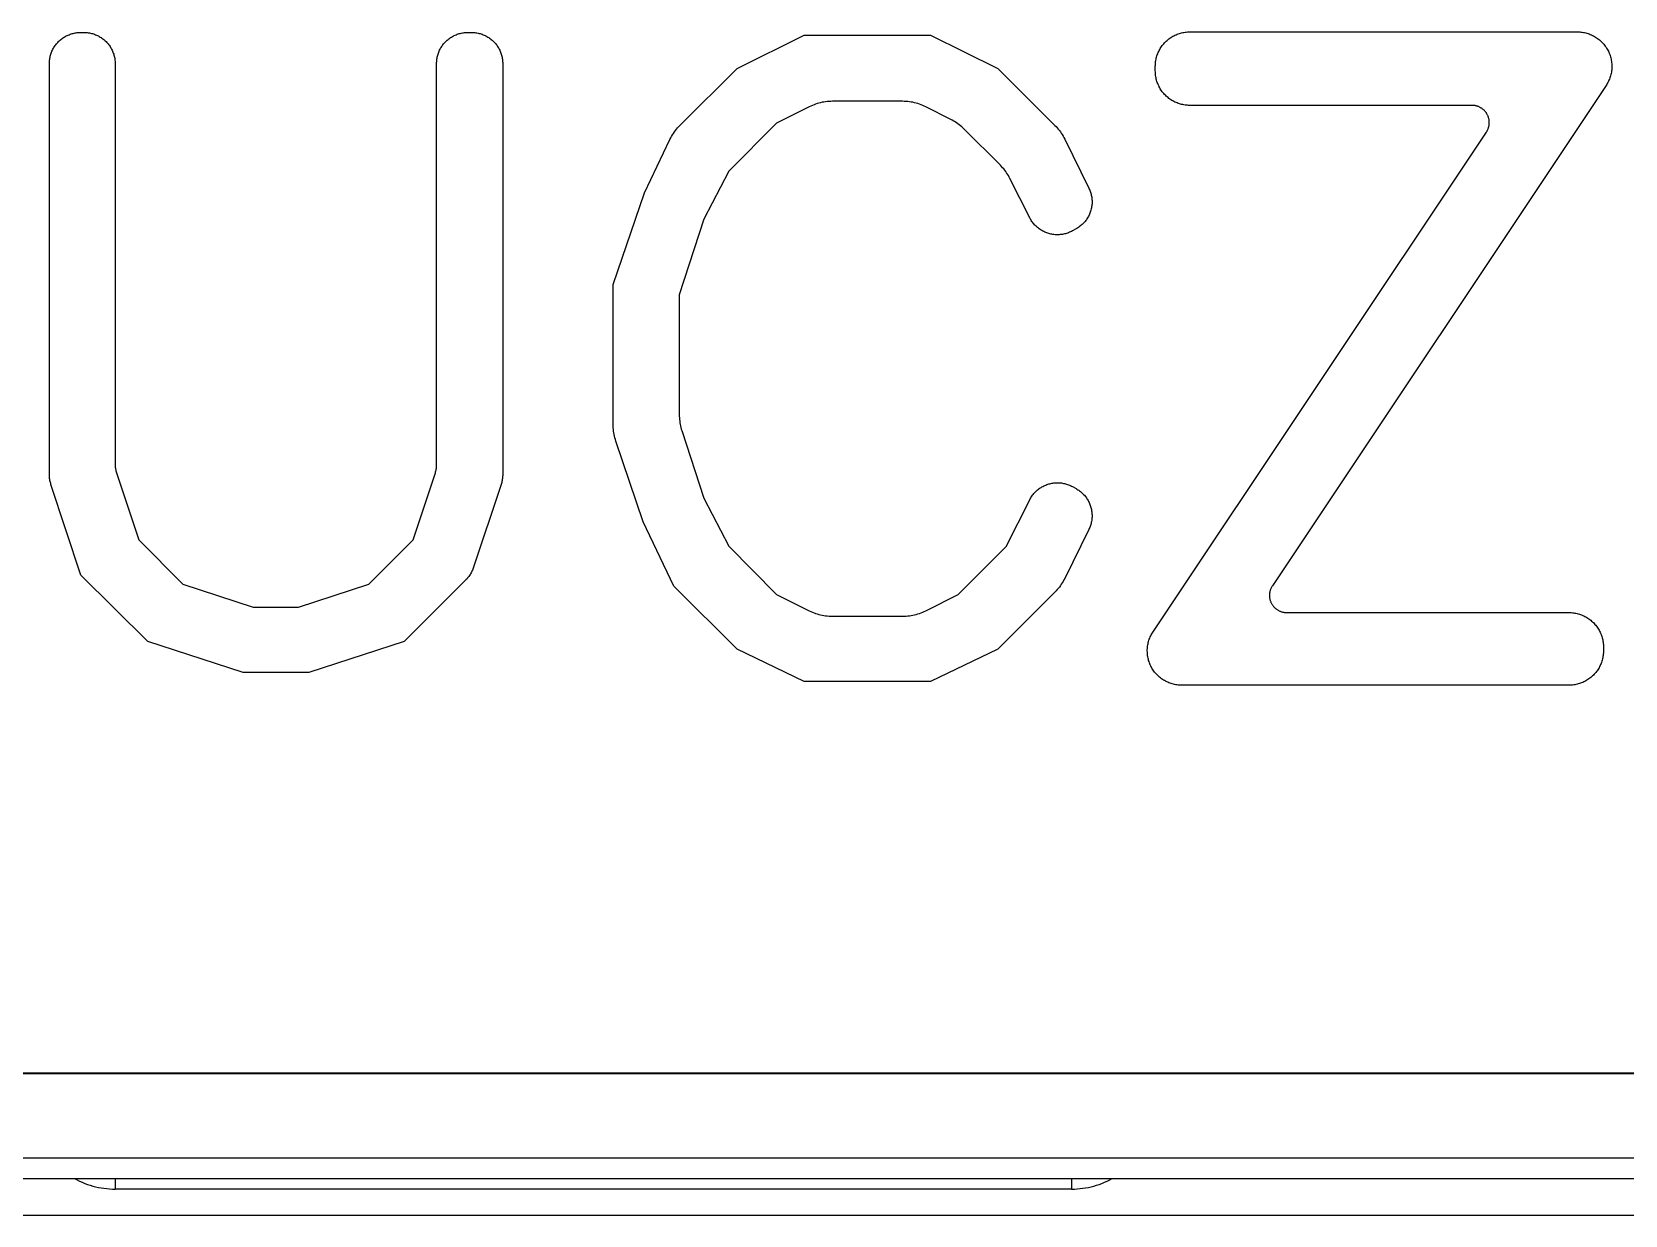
# Model space of a CAD drawing. Header units: millimetres. Extents: x -1283 to 2747, y -259 to 2557.
# Drawn here: x 1649.7 to 1706.4, y 370.2 to 412.2 of the extents above; entities that cross this region are included whole.
import ezdxf

# ---------------------------------------------------------------- set-up
doc = ezdxf.new("R2010")
doc.units = ezdxf.units.MM
doc.header["$MEASUREMENT"] = 0
doc.layers.add('Utwórz2D linie widoczne', color=7, linetype='Continuous', true_color=0x000000)

msp = doc.modelspace()

# ---------------------------------------------------------------- linework, layer by layer
at = {"layer": 'Utwórz2D linie widoczne'}
for p, q in [((1650.596, 411.782), (1650.619, 411.812)), ((1650.619, 411.812), (1650.643, 411.84)), ((1650.643, 411.84), (1650.668, 411.868)), ((1650.668, 411.868), (1650.694, 411.895)), ((1650.694, 411.895), (1650.721, 411.922)), ((1650.721, 411.922), (1650.749, 411.947)), ((1650.749, 411.947), (1650.778, 411.971)), ((1650.778, 411.971), (1650.808, 411.994)), ((1650.808, 411.994), (1650.838, 412.017)), ((1650.838, 412.017), (1650.869, 412.038)), ((1650.869, 412.038), (1650.901, 412.058)), ((1650.901, 412.058), (1650.934, 412.077)), ((1650.934, 412.077), (1650.967, 412.095)), ((1650.967, 412.095), (1651, 412.111)), ((1651, 412.111), (1651.035, 412.127)), ((1651.035, 412.127), (1651.07, 412.141)), ((1651.07, 412.141), (1651.105, 412.155)), ((1651.105, 412.155), (1651.14, 412.167)), ((1651.14, 412.167), (1651.177, 412.177)), ((1651.177, 412.177), (1651.213, 412.187)), ((1651.213, 412.187), (1651.25, 412.195)), ((1651.25, 412.195), (1651.287, 412.202)), ((1651.287, 412.202), (1651.324, 412.208)), ((1651.324, 412.208), (1651.361, 412.213)), ((1651.361, 412.213), (1651.399, 412.216)), ((1651.399, 412.216), (1651.436, 412.218)), ((1651.436, 412.218), (1651.474, 412.218)), ((1651.474, 412.218), (1651.605, 412.218)), ((1651.605, 412.218), (1651.643, 412.218)), ((1651.643, 412.218), (1651.68, 412.216)), ((1651.68, 412.216), (1651.718, 412.213)), ((1651.718, 412.213), (1651.755, 412.208)), ((1651.755, 412.208), (1651.792, 412.202)), ((1651.792, 412.202), (1651.829, 412.195)), ((1651.829, 412.195), (1651.866, 412.187)), ((1651.866, 412.187), (1651.903, 412.177)), ((1651.903, 412.177), (1651.939, 412.167)), ((1651.939, 412.167), (1651.974, 412.155)), ((1651.974, 412.155), (1652.01, 412.141)), ((1652.01, 412.141), (1652.044, 412.127)), ((1652.044, 412.127), (1652.079, 412.111)), ((1652.079, 412.111), (1652.112, 412.095)), ((1652.112, 412.095), (1652.145, 412.077)), ((1652.145, 412.077), (1652.178, 412.058)), ((1652.178, 412.058), (1652.21, 412.038)), ((1652.21, 412.038), (1652.241, 412.017)), ((1652.241, 412.017), (1652.271, 411.994)), ((1652.271, 411.994), (1652.301, 411.971)), ((1652.301, 411.971), (1652.33, 411.947)), ((1652.33, 411.947), (1652.358, 411.922)), ((1652.358, 411.922), (1652.385, 411.895)), ((1652.385, 411.895), (1652.411, 411.868)), ((1652.411, 411.868), (1652.436, 411.84)), ((1652.436, 411.84), (1652.46, 411.812)), ((1652.46, 411.812), (1652.484, 411.782)), ((1664.361, 411.782), (1664.384, 411.812)), ((1664.384, 411.812), (1664.408, 411.84)), ((1664.408, 411.84), (1664.434, 411.868)), ((1664.434, 411.868), (1664.46, 411.895)), ((1664.46, 411.895), (1664.487, 411.922)), ((1664.487, 411.922), (1664.515, 411.947)), ((1664.515, 411.947), (1664.543, 411.971)), ((1664.543, 411.971), (1664.573, 411.994)), ((1664.573, 411.994), (1664.603, 412.017)), ((1664.603, 412.017), (1664.635, 412.038)), ((1664.635, 412.038), (1664.666, 412.058)), ((1664.666, 412.058), (1664.699, 412.077)), ((1664.699, 412.077), (1664.732, 412.095)), ((1664.732, 412.095), (1664.766, 412.111)), ((1664.766, 412.111), (1664.8, 412.127)), ((1664.8, 412.127), (1664.835, 412.141)), ((1664.835, 412.141), (1664.87, 412.155)), ((1664.87, 412.155), (1664.906, 412.167)), ((1664.906, 412.167), (1664.942, 412.177)), ((1664.942, 412.177), (1664.978, 412.187)), ((1664.978, 412.187), (1665.015, 412.195)), ((1665.015, 412.195), (1665.052, 412.202)), ((1665.052, 412.202), (1665.089, 412.208)), ((1665.089, 412.208), (1665.126, 412.213)), ((1665.126, 412.213), (1665.164, 412.216)), ((1665.164, 412.216), (1665.202, 412.218)), ((1665.202, 412.218), (1665.239, 412.218)), ((1665.239, 412.218), (1665.384, 412.218)), ((1665.384, 412.218), (1665.422, 412.218)), ((1665.422, 412.218), (1665.46, 412.216)), ((1665.46, 412.216), (1665.497, 412.213)), ((1665.497, 412.213), (1665.535, 412.208)), ((1665.535, 412.208), (1665.572, 412.202)), ((1665.572, 412.202), (1665.609, 412.195)), ((1665.609, 412.195), (1665.645, 412.187)), ((1665.645, 412.187), (1665.682, 412.177)), ((1665.682, 412.177), (1665.718, 412.167)), ((1665.718, 412.167), (1665.754, 412.155)), ((1665.754, 412.155), (1665.789, 412.141)), ((1665.789, 412.141), (1665.824, 412.127)), ((1665.824, 412.127), (1665.858, 412.111)), ((1665.858, 412.111), (1665.892, 412.095)), ((1665.892, 412.095), (1665.925, 412.077)), ((1665.925, 412.077), (1665.957, 412.058)), ((1665.957, 412.058), (1665.989, 412.038)), ((1665.989, 412.038), (1666.02, 412.017)), ((1666.02, 412.017), (1666.051, 411.994)), ((1666.051, 411.994), (1666.08, 411.971)), ((1666.08, 411.971), (1666.109, 411.947)), ((1666.109, 411.947), (1666.137, 411.922)), ((1666.137, 411.922), (1666.164, 411.895)), ((1666.164, 411.895), (1666.19, 411.868)), ((1666.19, 411.868), (1666.215, 411.84)), ((1666.215, 411.84), (1666.24, 411.812)), ((1666.24, 411.812), (1666.263, 411.782)), ((1674.823, 410.939), (1677.204, 412.122)), ((1677.204, 412.122), (1681.696, 412.122)), ((1681.696, 412.122), (1684.094, 410.939)), ((1689.963, 411.789), (1689.99, 411.821)), ((1689.99, 411.821), (1690.018, 411.852)), ((1690.018, 411.852), (1690.047, 411.882)), ((1690.047, 411.882), (1690.077, 411.911)), ((1690.077, 411.911), (1690.108, 411.939)), ((1690.108, 411.939), (1690.14, 411.966)), ((1690.14, 411.966), (1690.173, 411.992)), ((1690.173, 411.992), (1690.207, 412.016)), ((1690.207, 412.016), (1690.241, 412.04)), ((1690.241, 412.04), (1690.277, 412.062)), ((1690.277, 412.062), (1690.313, 412.083)), ((1690.313, 412.083), (1690.349, 412.103)), ((1690.349, 412.103), (1690.387, 412.122)), ((1690.387, 412.122), (1690.425, 412.139)), ((1690.425, 412.139), (1690.464, 412.155)), ((1690.464, 412.155), (1690.503, 412.17)), ((1690.503, 412.17), (1690.542, 412.183)), ((1690.542, 412.183), (1690.583, 412.195)), ((1690.583, 412.195), (1690.623, 412.206)), ((1690.623, 412.206), (1690.664, 412.215)), ((1690.664, 412.215), (1690.705, 412.223)), ((1690.705, 412.223), (1690.746, 412.229)), ((1690.746, 412.229), (1690.788, 412.234)), ((1690.788, 412.234), (1690.829, 412.238)), ((1690.829, 412.238), (1690.871, 412.24)), ((1690.871, 412.24), (1690.913, 412.241)), ((1690.913, 412.241), (1704.693, 412.241)), ((1704.693, 412.241), (1704.736, 412.24)), ((1704.736, 412.24), (1704.779, 412.238)), ((1704.779, 412.238), (1704.821, 412.234)), ((1704.821, 412.234), (1704.864, 412.229)), ((1704.864, 412.229), (1704.906, 412.222)), ((1704.906, 412.222), (1704.948, 412.214)), ((1704.948, 412.214), (1704.989, 412.204)), ((1704.989, 412.204), (1705.03, 412.193)), ((1705.03, 412.193), (1705.071, 412.181)), ((1705.071, 412.181), (1705.111, 412.167)), ((1705.111, 412.167), (1705.151, 412.152)), ((1705.151, 412.152), (1705.191, 412.135)), ((1705.191, 412.135), (1705.229, 412.117)), ((1705.229, 412.117), (1705.267, 412.098)), ((1705.267, 412.098), (1705.305, 412.077)), ((1705.305, 412.077), (1705.341, 412.055)), ((1705.341, 412.055), (1705.377, 412.032)), ((1705.377, 412.032), (1705.412, 412.008)), ((1705.412, 412.008), (1705.446, 411.982)), ((1705.446, 411.982), (1705.479, 411.955)), ((1705.479, 411.955), (1705.511, 411.927)), ((1705.511, 411.927), (1705.543, 411.898)), ((1705.543, 411.898), (1705.573, 411.868)), ((1705.573, 411.868), (1705.602, 411.837)), ((1705.602, 411.837), (1705.63, 411.805)), ((1705.63, 411.805), (1705.657, 411.772)), ((1650.374, 411.191), (1650.377, 411.229)), ((1650.377, 411.229), (1650.382, 411.266)), ((1650.382, 411.266), (1650.388, 411.303)), ((1650.388, 411.303), (1650.395, 411.34)), ((1650.395, 411.34), (1650.403, 411.377)), ((1650.403, 411.377), (1650.412, 411.413)), ((1650.412, 411.413), (1650.423, 411.449)), ((1650.423, 411.449), (1650.435, 411.485)), ((1650.435, 411.485), (1650.448, 411.52)), ((1650.448, 411.52), (1650.463, 411.555)), ((1650.463, 411.555), (1650.478, 411.589)), ((1650.478, 411.589), (1650.495, 411.623)), ((1650.495, 411.623), (1650.513, 411.656)), ((1650.513, 411.656), (1650.532, 411.689)), ((1650.532, 411.689), (1650.552, 411.721)), ((1650.552, 411.721), (1650.573, 411.752)), ((1650.573, 411.752), (1650.596, 411.782)), ((1652.484, 411.782), (1652.506, 411.752)), ((1652.506, 411.752), (1652.527, 411.721)), ((1652.527, 411.721), (1652.547, 411.689)), ((1652.547, 411.689), (1652.566, 411.656)), ((1652.566, 411.656), (1652.584, 411.623)), ((1652.584, 411.623), (1652.601, 411.589)), ((1652.601, 411.589), (1652.616, 411.555)), ((1652.616, 411.555), (1652.631, 411.52)), ((1652.631, 411.52), (1652.644, 411.485)), ((1652.644, 411.485), (1652.656, 411.449)), ((1652.656, 411.449), (1652.667, 411.413)), ((1652.667, 411.413), (1652.676, 411.377)), ((1652.676, 411.377), (1652.684, 411.34)), ((1652.684, 411.34), (1652.692, 411.303)), ((1652.692, 411.303), (1652.697, 411.266)), ((1652.697, 411.266), (1652.702, 411.229)), ((1652.702, 411.229), (1652.705, 411.191)), ((1664.139, 411.191), (1664.143, 411.229)), ((1664.143, 411.229), (1664.147, 411.266)), ((1664.147, 411.266), (1664.153, 411.303)), ((1664.153, 411.303), (1664.16, 411.34)), ((1664.16, 411.34), (1664.168, 411.377)), ((1664.168, 411.377), (1664.178, 411.413)), ((1664.178, 411.413), (1664.188, 411.449)), ((1664.188, 411.449), (1664.2, 411.485)), ((1664.2, 411.485), (1664.214, 411.52)), ((1664.214, 411.52), (1664.228, 411.555)), ((1664.228, 411.555), (1664.244, 411.589)), ((1664.244, 411.589), (1664.26, 411.623)), ((1664.26, 411.623), (1664.278, 411.656)), ((1664.278, 411.656), (1664.297, 411.689)), ((1664.297, 411.689), (1664.317, 411.721)), ((1664.317, 411.721), (1664.339, 411.752)), ((1664.339, 411.752), (1664.361, 411.782)), ((1666.263, 411.782), (1666.285, 411.752)), ((1666.285, 411.752), (1666.306, 411.721)), ((1666.306, 411.721), (1666.326, 411.689)), ((1666.326, 411.689), (1666.345, 411.656)), ((1666.345, 411.656), (1666.363, 411.623)), ((1666.363, 411.623), (1666.38, 411.589)), ((1666.38, 411.589), (1666.396, 411.555)), ((1666.396, 411.555), (1666.41, 411.52)), ((1666.41, 411.52), (1666.423, 411.485)), ((1666.423, 411.485), (1666.435, 411.449)), ((1666.435, 411.449), (1666.446, 411.413)), ((1666.446, 411.413), (1666.456, 411.377)), ((1666.456, 411.377), (1666.464, 411.34)), ((1666.464, 411.34), (1666.471, 411.303)), ((1666.471, 411.303), (1666.477, 411.266)), ((1666.477, 411.266), (1666.481, 411.229)), ((1666.481, 411.229), (1666.484, 411.191)), ((1689.706, 411.224), (1689.714, 411.265)), ((1689.714, 411.265), (1689.723, 411.306)), ((1689.723, 411.306), (1689.734, 411.346)), ((1689.734, 411.346), (1689.745, 411.386)), ((1689.745, 411.386), (1689.759, 411.426)), ((1689.759, 411.426), (1689.774, 411.465)), ((1689.774, 411.465), (1689.79, 411.504)), ((1689.79, 411.504), (1689.807, 411.542)), ((1689.807, 411.542), (1689.825, 411.579)), ((1689.825, 411.579), (1689.845, 411.616)), ((1689.845, 411.616), (1689.866, 411.652)), ((1689.866, 411.652), (1689.889, 411.688)), ((1689.889, 411.688), (1689.912, 411.722)), ((1689.912, 411.722), (1689.937, 411.756)), ((1689.937, 411.756), (1689.963, 411.789)), ((1705.657, 411.772), (1705.683, 411.738)), ((1705.683, 411.738), (1705.707, 411.703)), ((1705.707, 411.703), (1705.731, 411.667)), ((1705.731, 411.667), (1705.753, 411.631)), ((1705.753, 411.631), (1705.774, 411.594)), ((1705.774, 411.594), (1705.793, 411.556)), ((1705.793, 411.556), (1705.811, 411.517)), ((1705.811, 411.517), (1705.828, 411.478)), ((1705.828, 411.478), (1705.843, 411.438)), ((1705.843, 411.438), (1705.857, 411.398)), ((1705.857, 411.398), (1705.87, 411.357)), ((1705.87, 411.357), (1705.881, 411.316)), ((1705.881, 411.316), (1705.891, 411.274)), ((1705.891, 411.274), (1705.899, 411.232)), ((1705.899, 411.232), (1705.906, 411.19)), ((1650.372, 411.154), (1650.374, 411.191)), ((1650.372, 411.116), (1650.372, 411.154)), ((1650.372, 396.501), (1650.372, 411.116)), ((1652.705, 411.191), (1652.707, 411.154)), ((1652.707, 411.154), (1652.708, 411.116)), ((1652.708, 411.116), (1652.708, 396.879)), ((1664.137, 411.154), (1664.139, 411.191)), ((1664.137, 411.116), (1664.137, 411.154)), ((1664.137, 396.875), (1664.137, 411.116)), ((1666.484, 411.191), (1666.486, 411.154)), ((1666.486, 411.154), (1666.487, 411.116)), ((1666.487, 411.116), (1666.487, 396.501)), ((1672.792, 408.922), (1674.823, 410.939)), ((1684.094, 410.939), (1686.118, 408.916)), ((1689.688, 411.016), (1689.689, 411.058)), ((1689.688, 410.852), (1689.688, 411.016)), ((1689.689, 410.81), (1689.688, 410.852)), ((1689.689, 411.058), (1689.691, 411.099)), ((1689.691, 410.768), (1689.689, 410.81)), ((1689.691, 411.099), (1689.695, 411.141)), ((1689.695, 410.727), (1689.691, 410.768)), ((1689.695, 411.141), (1689.7, 411.183)), ((1689.7, 410.685), (1689.695, 410.727)), ((1689.7, 411.183), (1689.706, 411.224)), ((1689.706, 410.644), (1689.7, 410.685)), ((1705.872, 410.683), (1705.86, 410.642)), ((1705.883, 410.724), (1705.872, 410.683)), ((1705.893, 410.766), (1705.883, 410.724)), ((1705.901, 410.808), (1705.893, 410.766)), ((1705.907, 410.85), (1705.901, 410.808)), ((1705.906, 411.19), (1705.911, 411.148)), ((1705.912, 410.893), (1705.907, 410.85)), ((1705.911, 411.148), (1705.915, 411.106)), ((1705.916, 410.935), (1705.912, 410.893)), ((1705.915, 411.106), (1705.917, 411.063)), ((1705.918, 410.978), (1705.916, 410.935)), ((1705.917, 411.063), (1705.918, 411.02)), ((1705.918, 411.02), (1705.918, 410.978)), ((1689.714, 410.603), (1689.706, 410.644)), ((1689.723, 410.562), (1689.714, 410.603)), ((1689.734, 410.522), (1689.723, 410.562)), ((1689.745, 410.482), (1689.734, 410.522)), ((1689.759, 410.442), (1689.745, 410.482)), ((1689.774, 410.403), (1689.759, 410.442)), ((1689.79, 410.364), (1689.774, 410.403)), ((1689.807, 410.326), (1689.79, 410.364)), ((1689.825, 410.289), (1689.807, 410.326)), ((1689.845, 410.252), (1689.825, 410.289)), ((1689.866, 410.216), (1689.845, 410.252)), ((1689.889, 410.18), (1689.866, 410.216)), ((1689.912, 410.146), (1689.889, 410.18)), ((1689.937, 410.112), (1689.912, 410.146)), ((1689.963, 410.079), (1689.937, 410.112)), ((1705.712, 410.336), (1693.848, 392.551)), ((1705.735, 410.372), (1705.712, 410.336)), ((1705.757, 410.409), (1705.735, 410.372)), ((1705.778, 410.446), (1705.757, 410.409)), ((1705.797, 410.484), (1705.778, 410.446)), ((1705.815, 410.523), (1705.797, 410.484)), ((1705.831, 410.562), (1705.815, 410.523)), ((1705.846, 410.602), (1705.831, 410.562)), ((1705.86, 410.642), (1705.846, 410.602)), ((1677.387, 409.578), (1676.22, 408.995)), ((1677.442, 409.604), (1677.387, 409.578)), ((1677.497, 409.629), (1677.442, 409.604)), ((1677.554, 409.652), (1677.497, 409.629)), ((1677.611, 409.672), (1677.554, 409.652)), ((1677.669, 409.691), (1677.611, 409.672)), ((1677.727, 409.708), (1677.669, 409.691)), ((1677.786, 409.723), (1677.727, 409.708)), ((1677.846, 409.736), (1677.786, 409.723)), ((1677.906, 409.747), (1677.846, 409.736)), ((1677.966, 409.756), (1677.906, 409.747)), ((1678.026, 409.763), (1677.966, 409.756)), ((1678.087, 409.768), (1678.026, 409.763)), ((1678.148, 409.771), (1678.087, 409.768)), ((1678.209, 409.772), (1678.148, 409.771)), ((1680.704, 409.772), (1678.209, 409.772)), ((1680.765, 409.771), (1680.704, 409.772)), ((1680.826, 409.768), (1680.765, 409.771)), ((1680.887, 409.763), (1680.826, 409.768)), ((1680.948, 409.756), (1680.887, 409.763)), ((1681.008, 409.747), (1680.948, 409.756)), ((1681.069, 409.736), (1681.008, 409.747)), ((1681.128, 409.722), (1681.069, 409.736)), ((1681.188, 409.707), (1681.128, 409.722)), ((1681.247, 409.69), (1681.188, 409.707)), ((1681.305, 409.671), (1681.247, 409.69)), ((1681.362, 409.65), (1681.305, 409.671)), ((1681.419, 409.627), (1681.362, 409.65)), ((1681.475, 409.602), (1681.419, 409.627)), ((1681.53, 409.576), (1681.475, 409.602)), ((1682.419, 409.128), (1681.53, 409.576)), ((1689.99, 410.047), (1689.963, 410.079)), ((1690.018, 410.016), (1689.99, 410.047)), ((1690.047, 409.986), (1690.018, 410.016)), ((1690.077, 409.957), (1690.047, 409.986)), ((1690.108, 409.929), (1690.077, 409.957)), ((1690.14, 409.902), (1690.108, 409.929)), ((1690.173, 409.876), (1690.14, 409.902)), ((1690.207, 409.851), (1690.173, 409.876)), ((1690.241, 409.828), (1690.207, 409.851)), ((1690.277, 409.805), (1690.241, 409.828)), ((1690.313, 409.784), (1690.277, 409.805)), ((1690.349, 409.764), (1690.313, 409.784)), ((1690.387, 409.746), (1690.349, 409.764)), ((1690.425, 409.729), (1690.387, 409.746)), ((1690.464, 409.713), (1690.425, 409.729)), ((1690.503, 409.698), (1690.464, 409.713)), ((1690.542, 409.685), (1690.503, 409.698)), ((1690.583, 409.673), (1690.542, 409.685)), ((1690.623, 409.662), (1690.583, 409.673)), ((1690.664, 409.653), (1690.623, 409.662)), ((1690.705, 409.645), (1690.664, 409.653)), ((1690.746, 409.639), (1690.705, 409.645)), ((1690.788, 409.634), (1690.746, 409.639)), ((1690.829, 409.63), (1690.788, 409.634)), ((1690.871, 409.628), (1690.829, 409.63)), ((1690.913, 409.627), (1690.871, 409.628)), ((1700.949, 409.627), (1690.913, 409.627)), ((1700.97, 409.627), (1700.949, 409.627)), ((1700.991, 409.626), (1700.97, 409.627)), ((1701.013, 409.624), (1700.991, 409.626)), ((1701.034, 409.621), (1701.013, 409.624)), ((1701.055, 409.618), (1701.034, 409.621)), ((1701.076, 409.614), (1701.055, 409.618)), ((1701.097, 409.609), (1701.076, 409.614)), ((1701.117, 409.604), (1701.097, 409.609)), ((1701.138, 409.597), (1701.117, 409.604)), ((1701.158, 409.59), (1701.138, 409.597)), ((1701.178, 409.583), (1701.158, 409.59)), ((1701.197, 409.574), (1701.178, 409.583)), ((1701.217, 409.565), (1701.197, 409.574)), ((1701.236, 409.556), (1701.217, 409.565)), ((1701.254, 409.545), (1701.236, 409.556)), ((1701.273, 409.534), (1701.254, 409.545)), ((1701.291, 409.523), (1701.273, 409.534)), ((1676.22, 408.995), (1674.524, 407.287)), ((1682.471, 409.101), (1682.419, 409.128)), ((1682.522, 409.072), (1682.471, 409.101)), ((1682.572, 409.042), (1682.522, 409.072)), ((1682.621, 409.01), (1682.572, 409.042)), ((1682.669, 408.976), (1682.621, 409.01)), ((1682.716, 408.941), (1682.669, 408.976)), ((1701.308, 409.511), (1701.291, 409.523)), ((1701.325, 409.498), (1701.308, 409.511)), ((1701.342, 409.484), (1701.325, 409.498)), ((1701.358, 409.47), (1701.342, 409.484)), ((1701.374, 409.456), (1701.358, 409.47)), ((1701.389, 409.441), (1701.374, 409.456)), ((1701.403, 409.425), (1701.389, 409.441)), ((1701.417, 409.409), (1701.403, 409.425)), ((1701.431, 409.393), (1701.417, 409.409)), ((1701.444, 409.376), (1701.431, 409.393)), ((1701.456, 409.358), (1701.444, 409.376)), ((1701.467, 409.34), (1701.456, 409.358)), ((1701.479, 409.322), (1701.467, 409.34)), ((1701.489, 409.304), (1701.479, 409.322)), ((1701.499, 409.285), (1701.489, 409.304)), ((1701.508, 409.265), (1701.499, 409.285)), ((1701.516, 409.246), (1701.508, 409.265)), ((1701.524, 409.226), (1701.516, 409.246)), ((1701.531, 409.206), (1701.524, 409.226)), ((1701.537, 409.185), (1701.531, 409.206)), ((1701.543, 409.165), (1701.537, 409.185)), ((1701.548, 409.144), (1701.543, 409.165)), ((1701.552, 409.123), (1701.548, 409.144)), ((1701.555, 409.102), (1701.552, 409.123)), ((1701.558, 409.081), (1701.555, 409.102)), ((1701.56, 409.059), (1701.558, 409.081)), ((1701.558, 408.953), (1701.56, 408.974)), ((1701.561, 409.038), (1701.56, 409.059)), ((1701.56, 408.974), (1701.561, 408.996)), ((1701.561, 409.017), (1701.561, 409.038)), ((1701.561, 408.996), (1701.561, 409.017)), ((1671.522, 406.52), (1672.43, 408.413)), ((1672.43, 408.413), (1672.458, 408.469)), ((1672.458, 408.469), (1672.488, 408.524)), ((1672.488, 408.524), (1672.52, 408.578)), ((1672.52, 408.578), (1672.554, 408.631)), ((1672.554, 408.631), (1672.589, 408.683)), ((1672.589, 408.683), (1672.626, 408.733)), ((1672.626, 408.733), (1672.665, 408.783)), ((1672.665, 408.783), (1672.706, 408.83)), ((1672.706, 408.83), (1672.748, 408.877)), ((1672.748, 408.877), (1672.792, 408.922)), ((1682.762, 408.904), (1682.716, 408.941)), ((1682.806, 408.866), (1682.762, 408.904)), ((1682.849, 408.827), (1682.806, 408.866)), ((1682.892, 408.786), (1682.849, 408.827)), ((1684.179, 407.498), (1682.892, 408.786)), ((1686.118, 408.916), (1686.16, 408.872)), ((1686.16, 408.872), (1686.2, 408.828)), ((1686.2, 408.828), (1686.239, 408.782)), ((1686.239, 408.782), (1686.276, 408.735)), ((1686.276, 408.735), (1686.312, 408.687)), ((1686.312, 408.687), (1686.346, 408.637)), ((1686.346, 408.637), (1686.379, 408.587)), ((1686.379, 408.587), (1686.41, 408.535)), ((1686.41, 408.535), (1686.439, 408.482)), ((1686.439, 408.482), (1686.466, 408.429)), ((1686.466, 408.429), (1687.325, 406.688)), ((1689.609, 390.918), (1701.458, 408.675)), ((1701.458, 408.675), (1701.47, 408.693)), ((1701.47, 408.693), (1701.481, 408.711)), ((1701.481, 408.711), (1701.491, 408.73)), ((1701.491, 408.73), (1701.501, 408.749)), ((1701.501, 408.749), (1701.509, 408.768)), ((1701.509, 408.768), (1701.518, 408.788)), ((1701.518, 408.788), (1701.525, 408.808)), ((1701.525, 408.808), (1701.532, 408.828)), ((1701.532, 408.828), (1701.538, 408.848)), ((1701.538, 408.848), (1701.544, 408.869)), ((1701.544, 408.869), (1701.548, 408.89)), ((1701.548, 408.89), (1701.552, 408.911)), ((1701.552, 408.911), (1701.556, 408.932)), ((1701.556, 408.932), (1701.558, 408.953)), ((1674.524, 407.287), (1673.638, 405.577)), ((1684.22, 407.456), (1684.179, 407.498)), ((1684.26, 407.413), (1684.22, 407.456)), ((1684.298, 407.368), (1684.26, 407.413)), ((1684.334, 407.323), (1684.298, 407.368)), ((1684.369, 407.276), (1684.334, 407.323)), ((1684.403, 407.228), (1684.369, 407.276)), ((1684.435, 407.179), (1684.403, 407.228)), ((1684.465, 407.129), (1684.435, 407.179)), ((1684.494, 407.078), (1684.465, 407.129)), ((1684.521, 407.026), (1684.494, 407.078)), ((1685.223, 405.633), (1684.521, 407.026)), ((1670.412, 403.26), (1671.522, 406.52)), ((1687.325, 406.688), (1687.341, 406.654)), ((1687.341, 406.654), (1687.356, 406.619)), ((1687.356, 406.619), (1687.37, 406.583)), ((1687.37, 406.583), (1687.383, 406.547)), ((1687.383, 406.547), (1687.394, 406.51)), ((1687.394, 406.51), (1687.404, 406.474)), ((1687.404, 406.474), (1687.413, 406.436)), ((1687.413, 406.436), (1687.421, 406.399)), ((1687.421, 406.399), (1687.427, 406.361)), ((1687.427, 406.361), (1687.432, 406.323)), ((1687.432, 406.323), (1687.435, 406.285)), ((1687.437, 406.133), (1687.434, 406.094)), ((1687.435, 406.285), (1687.438, 406.247)), ((1687.438, 406.171), (1687.437, 406.133)), ((1687.438, 406.247), (1687.439, 406.209)), ((1687.439, 406.209), (1687.438, 406.171)), ((1673.638, 405.577), (1672.763, 402.898)), ((1685.24, 405.6), (1685.223, 405.633)), ((1685.259, 405.567), (1685.24, 405.6)), ((1685.279, 405.535), (1685.259, 405.567)), ((1687.236, 405.563), (1687.213, 405.533)), ((1687.257, 405.595), (1687.236, 405.563)), ((1687.278, 405.627), (1687.257, 405.595)), ((1687.297, 405.66), (1687.278, 405.627)), ((1687.315, 405.694), (1687.297, 405.66)), ((1687.332, 405.728), (1687.315, 405.694)), ((1687.348, 405.763), (1687.332, 405.728)), ((1687.363, 405.798), (1687.348, 405.763)), ((1687.376, 405.834), (1687.363, 405.798)), ((1687.388, 405.87), (1687.376, 405.834)), ((1687.399, 405.907), (1687.388, 405.87)), ((1687.408, 405.944), (1687.399, 405.907)), ((1687.417, 405.981), (1687.408, 405.944)), ((1687.424, 406.019), (1687.417, 405.981)), ((1687.429, 406.057), (1687.424, 406.019)), ((1687.434, 406.094), (1687.429, 406.057)), ((1685.3, 405.504), (1685.279, 405.535)), ((1685.322, 405.473), (1685.3, 405.504)), ((1685.344, 405.443), (1685.322, 405.473)), ((1685.368, 405.414), (1685.344, 405.443)), ((1685.393, 405.386), (1685.368, 405.414)), ((1685.419, 405.358), (1685.393, 405.386)), ((1685.446, 405.332), (1685.419, 405.358)), ((1685.474, 405.306), (1685.446, 405.332)), ((1685.502, 405.282), (1685.474, 405.306)), ((1685.532, 405.258), (1685.502, 405.282)), ((1685.562, 405.236), (1685.532, 405.258)), ((1685.593, 405.214), (1685.562, 405.236)), ((1685.625, 405.194), (1685.593, 405.214)), ((1685.657, 405.174), (1685.625, 405.194)), ((1685.69, 405.156), (1685.657, 405.174)), ((1685.724, 405.139), (1685.69, 405.156)), ((1685.758, 405.123), (1685.724, 405.139)), ((1685.793, 405.108), (1685.758, 405.123)), ((1685.828, 405.094), (1685.793, 405.108)), ((1685.863, 405.082), (1685.828, 405.094)), ((1685.899, 405.071), (1685.863, 405.082)), ((1685.936, 405.061), (1685.899, 405.071)), ((1685.972, 405.052), (1685.936, 405.061)), ((1686.009, 405.045), (1685.972, 405.052)), ((1686.047, 405.039), (1686.009, 405.045)), ((1686.084, 405.034), (1686.047, 405.039)), ((1686.122, 405.03), (1686.084, 405.034)), ((1686.159, 405.028), (1686.122, 405.03)), ((1686.197, 405.027), (1686.159, 405.028)), ((1686.235, 405.027), (1686.197, 405.027)), ((1686.272, 405.029), (1686.235, 405.027)), ((1686.31, 405.032), (1686.272, 405.029)), ((1686.347, 405.036), (1686.31, 405.032)), ((1686.385, 405.041), (1686.347, 405.036)), ((1686.422, 405.048), (1686.385, 405.041)), ((1686.459, 405.056), (1686.422, 405.048)), ((1686.495, 405.065), (1686.459, 405.056)), ((1686.531, 405.076), (1686.495, 405.065)), ((1686.567, 405.088), (1686.531, 405.076)), ((1686.603, 405.1), (1686.567, 405.088)), ((1686.638, 405.115), (1686.603, 405.1)), ((1686.672, 405.13), (1686.638, 405.115)), ((1686.706, 405.146), (1686.672, 405.13)), ((1686.739, 405.164), (1686.706, 405.146)), ((1686.868, 405.235), (1686.739, 405.164)), ((1686.902, 405.254), (1686.868, 405.235)), ((1686.934, 405.274), (1686.902, 405.254)), ((1686.966, 405.296), (1686.934, 405.274)), ((1686.997, 405.318), (1686.966, 405.296)), ((1687.027, 405.341), (1686.997, 405.318)), ((1687.056, 405.366), (1687.027, 405.341)), ((1687.085, 405.391), (1687.056, 405.366)), ((1687.112, 405.418), (1687.085, 405.391)), ((1687.139, 405.445), (1687.112, 405.418)), ((1687.165, 405.473), (1687.139, 405.445)), ((1687.19, 405.503), (1687.165, 405.473)), ((1687.213, 405.533), (1687.19, 405.503)), ((1670.412, 398.283), (1670.412, 403.26)), ((1672.763, 402.898), (1672.763, 398.635)), ((1670.413, 398.223), (1670.412, 398.283)), ((1670.416, 398.163), (1670.413, 398.223)), ((1672.763, 398.635), (1672.764, 398.577)), ((1672.764, 398.577), (1672.767, 398.519)), ((1672.767, 398.519), (1672.772, 398.461)), ((1672.772, 398.461), (1672.778, 398.403)), ((1672.778, 398.403), (1672.786, 398.346)), ((1672.786, 398.346), (1672.796, 398.289)), ((1672.796, 398.289), (1672.808, 398.232)), ((1672.808, 398.232), (1672.821, 398.176)), ((1670.421, 398.103), (1670.416, 398.163)), ((1670.428, 398.044), (1670.421, 398.103)), ((1670.437, 397.985), (1670.428, 398.044)), ((1670.447, 397.926), (1670.437, 397.985)), ((1670.46, 397.867), (1670.447, 397.926)), ((1670.474, 397.809), (1670.46, 397.867)), ((1670.491, 397.751), (1670.474, 397.809)), ((1670.509, 397.694), (1670.491, 397.751)), ((1671.479, 394.827), (1670.509, 397.694)), ((1672.821, 398.176), (1672.837, 398.12)), ((1672.837, 398.12), (1672.854, 398.065)), ((1672.854, 398.065), (1673.638, 395.663)), ((1650.372, 396.466), (1650.372, 396.501)), ((1652.708, 396.879), (1652.708, 396.843)), ((1652.708, 396.843), (1652.71, 396.807)), ((1652.71, 396.807), (1652.713, 396.772)), ((1652.713, 396.772), (1652.717, 396.736)), ((1652.717, 396.736), (1652.722, 396.701)), ((1652.722, 396.701), (1652.728, 396.666)), ((1652.728, 396.666), (1652.736, 396.631)), ((1652.736, 396.631), (1652.744, 396.597)), ((1652.744, 396.597), (1652.754, 396.562)), ((1652.754, 396.562), (1652.765, 396.528)), ((1652.765, 396.528), (1653.55, 394.188)), ((1663.308, 394.188), (1664.081, 396.529)), ((1664.081, 396.529), (1664.092, 396.562)), ((1664.092, 396.562), (1664.101, 396.596)), ((1664.101, 396.596), (1664.109, 396.631)), ((1664.109, 396.631), (1664.117, 396.665)), ((1664.117, 396.665), (1664.123, 396.7)), ((1664.123, 396.7), (1664.128, 396.734)), ((1664.128, 396.734), (1664.132, 396.769)), ((1664.132, 396.769), (1664.135, 396.804)), ((1664.135, 396.804), (1664.136, 396.839)), ((1664.136, 396.839), (1664.137, 396.875)), ((1666.487, 396.501), (1666.486, 396.465)), ((1650.374, 396.43), (1650.372, 396.466)), ((1650.377, 396.395), (1650.374, 396.43)), ((1650.38, 396.36), (1650.377, 396.395)), ((1650.386, 396.326), (1650.38, 396.36)), ((1650.392, 396.291), (1650.386, 396.326)), ((1650.399, 396.257), (1650.392, 396.291)), ((1650.407, 396.222), (1650.399, 396.257)), ((1650.417, 396.188), (1650.407, 396.222)), ((1650.427, 396.155), (1650.417, 396.188)), ((1651.493, 392.93), (1650.427, 396.155)), ((1666.43, 396.151), (1665.434, 393.176)), ((1666.441, 396.185), (1666.43, 396.151)), ((1666.45, 396.219), (1666.441, 396.185)), ((1666.459, 396.254), (1666.45, 396.219)), ((1666.466, 396.289), (1666.459, 396.254)), ((1666.473, 396.324), (1666.466, 396.289)), ((1666.478, 396.359), (1666.473, 396.324)), ((1666.482, 396.394), (1666.478, 396.359)), ((1666.485, 396.43), (1666.482, 396.394)), ((1666.486, 396.465), (1666.485, 396.43)), ((1685.446, 395.908), (1685.474, 395.934)), ((1685.474, 395.934), (1685.502, 395.958)), ((1685.502, 395.958), (1685.532, 395.982)), ((1685.532, 395.982), (1685.562, 396.004)), ((1685.562, 396.004), (1685.593, 396.026)), ((1685.593, 396.026), (1685.625, 396.046)), ((1685.625, 396.046), (1685.657, 396.066)), ((1685.657, 396.066), (1685.69, 396.084)), ((1685.69, 396.084), (1685.724, 396.101)), ((1685.724, 396.101), (1685.758, 396.117)), ((1685.758, 396.117), (1685.793, 396.132)), ((1685.793, 396.132), (1685.828, 396.146)), ((1685.828, 396.146), (1685.863, 396.158)), ((1685.863, 396.158), (1685.899, 396.169)), ((1685.899, 396.169), (1685.936, 396.179)), ((1685.936, 396.179), (1685.973, 396.188)), ((1685.973, 396.188), (1686.01, 396.195)), ((1686.01, 396.195), (1686.047, 396.201)), ((1686.047, 396.201), (1686.084, 396.206)), ((1686.084, 396.206), (1686.122, 396.209)), ((1686.122, 396.209), (1686.16, 396.212)), ((1686.16, 396.212), (1686.197, 396.213)), ((1686.197, 396.213), (1686.235, 396.212)), ((1686.235, 396.212), (1686.273, 396.211)), ((1686.273, 396.211), (1686.31, 396.208)), ((1686.31, 396.208), (1686.348, 396.204)), ((1686.348, 396.204), (1686.385, 396.198)), ((1686.385, 396.198), (1686.422, 396.191)), ((1686.422, 396.191), (1686.459, 396.183)), ((1686.459, 396.183), (1686.496, 396.174)), ((1686.496, 396.174), (1686.532, 396.164)), ((1686.532, 396.164), (1686.568, 396.152)), ((1686.568, 396.152), (1686.603, 396.139)), ((1686.603, 396.139), (1686.638, 396.125)), ((1686.638, 396.125), (1686.673, 396.109)), ((1686.673, 396.109), (1686.707, 396.093)), ((1686.707, 396.093), (1686.74, 396.075)), ((1686.74, 396.075), (1686.869, 396.004)), ((1686.869, 396.004), (1686.902, 395.985)), ((1686.902, 395.985), (1686.935, 395.965)), ((1686.935, 395.965), (1686.966, 395.943)), ((1686.966, 395.943), (1686.997, 395.921)), ((1673.638, 395.663), (1674.524, 393.953)), ((1684.388, 393.95), (1685.222, 395.606)), ((1685.222, 395.606), (1685.24, 395.64)), ((1685.24, 395.64), (1685.258, 395.672)), ((1685.258, 395.672), (1685.278, 395.705)), ((1685.278, 395.705), (1685.299, 395.736)), ((1685.299, 395.736), (1685.321, 395.767)), ((1685.321, 395.767), (1685.344, 395.797)), ((1685.344, 395.797), (1685.368, 395.826)), ((1685.368, 395.826), (1685.393, 395.854)), ((1685.393, 395.854), (1685.419, 395.881)), ((1685.419, 395.881), (1685.446, 395.908)), ((1686.997, 395.921), (1687.027, 395.898)), ((1687.027, 395.898), (1687.057, 395.873)), ((1687.057, 395.873), (1687.085, 395.848)), ((1687.085, 395.848), (1687.113, 395.821)), ((1687.113, 395.821), (1687.139, 395.794)), ((1687.139, 395.794), (1687.165, 395.766)), ((1687.165, 395.766), (1687.19, 395.736)), ((1687.19, 395.736), (1687.213, 395.706)), ((1687.213, 395.706), (1687.236, 395.676)), ((1687.236, 395.676), (1687.257, 395.644)), ((1687.257, 395.644), (1687.278, 395.612)), ((1687.278, 395.612), (1687.297, 395.579)), ((1687.297, 395.579), (1687.315, 395.545)), ((1687.315, 395.545), (1687.332, 395.511)), ((1687.332, 395.511), (1687.348, 395.476)), ((1687.348, 395.476), (1687.362, 395.441)), ((1687.362, 395.441), (1687.376, 395.405)), ((1687.376, 395.405), (1687.388, 395.369)), ((1687.388, 395.369), (1687.399, 395.332)), ((1672.567, 392.542), (1671.479, 394.827)), ((1687.399, 395.332), (1687.408, 395.295)), ((1687.413, 394.803), (1687.404, 394.766)), ((1687.408, 395.295), (1687.416, 395.258)), ((1687.42, 394.84), (1687.413, 394.803)), ((1687.416, 395.258), (1687.423, 395.22)), ((1687.426, 394.878), (1687.42, 394.84)), ((1687.423, 395.22), (1687.429, 395.183)), ((1687.431, 394.916), (1687.426, 394.878)), ((1687.429, 395.183), (1687.433, 395.145)), ((1687.435, 394.954), (1687.431, 394.916)), ((1687.433, 395.145), (1687.436, 395.107)), ((1687.437, 394.992), (1687.435, 394.954)), ((1687.436, 395.107), (1687.438, 395.068)), ((1687.438, 395.03), (1687.437, 394.992)), ((1687.438, 395.068), (1687.438, 395.03)), ((1687.324, 394.551), (1686.466, 392.812)), ((1687.341, 394.586), (1687.324, 394.551)), ((1687.356, 394.621), (1687.341, 394.586)), ((1687.37, 394.657), (1687.356, 394.621)), ((1687.382, 394.693), (1687.37, 394.657)), ((1687.394, 394.729), (1687.382, 394.693)), ((1687.404, 394.766), (1687.394, 394.729)), ((1653.55, 394.188), (1655.113, 392.612)), ((1661.733, 392.612), (1663.308, 394.188)), ((1674.524, 393.953), (1676.22, 392.245)), ((1682.683, 392.245), (1684.388, 393.95)), ((1665.409, 393.108), (1665.394, 393.075)), ((1665.422, 393.142), (1665.409, 393.108)), ((1665.434, 393.176), (1665.422, 393.142)), ((1653.873, 390.567), (1651.493, 392.93)), ((1655.113, 392.612), (1657.621, 391.784)), ((1659.223, 391.784), (1661.733, 392.612)), ((1665.168, 392.747), (1662.987, 390.567)), ((1665.193, 392.773), (1665.168, 392.747)), ((1665.218, 392.8), (1665.193, 392.773)), ((1665.241, 392.828), (1665.218, 392.8)), ((1665.264, 392.856), (1665.241, 392.828)), ((1665.285, 392.885), (1665.264, 392.856)), ((1665.306, 392.915), (1665.285, 392.885)), ((1665.326, 392.946), (1665.306, 392.915)), ((1665.344, 392.977), (1665.326, 392.946)), ((1665.362, 393.009), (1665.344, 392.977)), ((1665.379, 393.042), (1665.362, 393.009)), ((1665.394, 393.075), (1665.379, 393.042)), ((1674.827, 390.298), (1672.567, 392.542)), ((1686.312, 392.554), (1686.276, 392.506)), ((1686.346, 392.604), (1686.312, 392.554)), ((1686.379, 392.654), (1686.346, 392.604)), ((1686.41, 392.706), (1686.379, 392.654)), ((1686.439, 392.758), (1686.41, 392.706)), ((1686.466, 392.812), (1686.439, 392.758)), ((1693.837, 392.533), (1693.826, 392.515)), ((1693.848, 392.551), (1693.837, 392.533)), ((1676.22, 392.245), (1677.387, 391.662)), ((1681.53, 391.665), (1682.683, 392.245)), ((1686.118, 392.326), (1684.09, 390.297)), ((1686.16, 392.369), (1686.118, 392.326)), ((1686.2, 392.413), (1686.16, 392.369)), ((1686.239, 392.459), (1686.2, 392.413)), ((1686.276, 392.506), (1686.239, 392.459)), ((1693.746, 392.23), (1693.745, 392.209)), ((1693.745, 392.209), (1693.746, 392.188)), ((1693.747, 392.252), (1693.746, 392.23)), ((1693.746, 392.188), (1693.747, 392.166)), ((1693.748, 392.273), (1693.747, 392.252)), ((1693.747, 392.166), (1693.749, 392.145)), ((1693.751, 392.294), (1693.748, 392.273)), ((1693.749, 392.145), (1693.752, 392.124)), ((1693.754, 392.315), (1693.751, 392.294)), ((1693.752, 392.124), (1693.755, 392.103)), ((1693.758, 392.336), (1693.754, 392.315)), ((1693.755, 392.103), (1693.759, 392.082)), ((1693.763, 392.357), (1693.758, 392.336)), ((1693.759, 392.082), (1693.764, 392.061)), ((1693.768, 392.378), (1693.763, 392.357)), ((1693.764, 392.061), (1693.77, 392.041)), ((1693.775, 392.398), (1693.768, 392.378)), ((1693.77, 392.041), (1693.776, 392.02)), ((1693.781, 392.418), (1693.775, 392.398)), ((1693.776, 392.02), (1693.783, 392)), ((1693.789, 392.438), (1693.781, 392.418)), ((1693.783, 392), (1693.791, 391.98)), ((1693.797, 392.458), (1693.789, 392.438)), ((1693.791, 391.98), (1693.799, 391.961)), ((1693.806, 392.477), (1693.797, 392.458)), ((1693.816, 392.496), (1693.806, 392.477)), ((1693.826, 392.515), (1693.816, 392.496)), ((1657.621, 391.784), (1659.223, 391.784)), ((1677.387, 391.662), (1677.442, 391.636)), ((1677.442, 391.636), (1677.497, 391.611)), ((1677.497, 391.611), (1677.554, 391.589)), ((1677.554, 391.589), (1677.611, 391.568)), ((1677.611, 391.568), (1677.669, 391.549)), ((1677.669, 391.549), (1677.727, 391.532)), ((1677.727, 391.532), (1677.786, 391.517)), ((1677.786, 391.517), (1677.846, 391.504)), ((1677.846, 391.504), (1677.906, 391.493)), ((1677.906, 391.493), (1677.966, 391.484)), ((1677.966, 391.484), (1678.026, 391.477)), ((1678.026, 391.477), (1678.087, 391.472)), ((1678.087, 391.472), (1678.147, 391.469)), ((1678.147, 391.469), (1678.208, 391.468)), ((1678.208, 391.468), (1680.704, 391.468)), ((1680.704, 391.468), (1680.765, 391.469)), ((1680.765, 391.469), (1680.826, 391.472)), ((1680.826, 391.472), (1680.887, 391.478)), ((1680.887, 391.478), (1680.948, 391.485)), ((1680.948, 391.485), (1681.008, 391.494)), ((1681.008, 391.494), (1681.069, 391.505)), ((1681.069, 391.505), (1681.128, 391.518)), ((1681.128, 391.518), (1681.188, 391.533)), ((1681.188, 391.533), (1681.246, 391.55)), ((1681.246, 391.55), (1681.305, 391.569)), ((1681.305, 391.569), (1681.362, 391.59)), ((1681.362, 391.59), (1681.419, 391.613)), ((1681.419, 391.613), (1681.475, 391.638)), ((1681.475, 391.638), (1681.53, 391.665)), ((1693.799, 391.961), (1693.808, 391.941)), ((1693.808, 391.941), (1693.818, 391.922)), ((1693.818, 391.922), (1693.828, 391.904)), ((1693.828, 391.904), (1693.839, 391.885)), ((1693.839, 391.885), (1693.851, 391.868)), ((1693.851, 391.868), (1693.863, 391.85)), ((1693.863, 391.85), (1693.876, 391.833)), ((1693.876, 391.833), (1693.889, 391.817)), ((1693.889, 391.817), (1693.904, 391.801)), ((1693.904, 391.801), (1693.918, 391.785)), ((1693.918, 391.785), (1693.933, 391.77)), ((1693.933, 391.77), (1693.949, 391.755)), ((1693.949, 391.755), (1693.965, 391.741)), ((1693.965, 391.741), (1693.982, 391.728)), ((1693.982, 391.728), (1693.999, 391.715)), ((1693.999, 391.715), (1694.016, 391.703)), ((1694.016, 391.703), (1694.034, 391.691)), ((1694.034, 391.691), (1694.052, 391.68)), ((1694.052, 391.68), (1694.071, 391.67)), ((1694.071, 391.67), (1694.09, 391.661)), ((1694.09, 391.661), (1694.109, 391.652)), ((1694.109, 391.652), (1694.129, 391.643)), ((1694.129, 391.643), (1694.149, 391.636)), ((1694.149, 391.636), (1694.169, 391.629)), ((1694.169, 391.629), (1694.189, 391.622)), ((1694.189, 391.622), (1694.21, 391.617)), ((1694.21, 391.617), (1694.231, 391.612)), ((1694.231, 391.612), (1694.252, 391.608)), ((1694.252, 391.608), (1694.273, 391.605)), ((1694.273, 391.605), (1694.294, 391.602)), ((1694.294, 391.602), (1694.315, 391.6)), ((1694.315, 391.6), (1694.337, 391.599)), ((1694.337, 391.599), (1694.358, 391.599)), ((1694.358, 391.599), (1704.394, 391.599)), ((1704.394, 391.599), (1704.436, 391.598)), ((1704.436, 391.598), (1704.477, 391.596)), ((1704.477, 391.596), (1704.519, 391.592)), ((1704.519, 391.592), (1704.561, 391.587)), ((1704.561, 391.587), (1704.602, 391.581)), ((1704.602, 391.581), (1704.643, 391.573)), ((1704.643, 391.573), (1704.684, 391.564)), ((1704.684, 391.564), (1704.724, 391.553)), ((1704.724, 391.553), (1704.764, 391.541)), ((1704.764, 391.541), (1704.804, 391.528)), ((1704.804, 391.528), (1704.843, 391.513)), ((1704.843, 391.513), (1704.882, 391.497)), ((1704.882, 391.497), (1704.92, 391.48)), ((1704.92, 391.48), (1704.957, 391.461)), ((1704.957, 391.461), (1704.994, 391.442)), ((1704.994, 391.442), (1705.03, 391.42)), ((1705.03, 391.42), (1705.066, 391.398)), ((1689.544, 390.808), (1689.564, 390.846)), ((1689.564, 390.846), (1689.586, 390.882)), ((1689.586, 390.882), (1689.609, 390.918)), ((1705.066, 391.398), (1705.1, 391.375)), ((1705.1, 391.375), (1705.134, 391.35)), ((1705.134, 391.35), (1705.167, 391.324)), ((1705.167, 391.324), (1705.199, 391.297)), ((1705.199, 391.297), (1705.23, 391.269)), ((1705.23, 391.269), (1705.26, 391.24)), ((1705.26, 391.24), (1705.289, 391.21)), ((1705.289, 391.21), (1705.317, 391.179)), ((1705.317, 391.179), (1705.344, 391.147)), ((1705.344, 391.147), (1705.37, 391.114)), ((1705.37, 391.114), (1705.395, 391.08)), ((1705.395, 391.08), (1705.418, 391.046)), ((1705.418, 391.046), (1705.44, 391.01)), ((1705.44, 391.01), (1705.462, 390.974)), ((1705.462, 390.974), (1705.481, 390.937)), ((1705.481, 390.937), (1705.5, 390.9)), ((1705.5, 390.9), (1705.517, 390.862)), ((1705.517, 390.862), (1705.533, 390.823)), ((1657.263, 389.462), (1653.873, 390.567)), ((1662.987, 390.567), (1659.596, 389.462)), ((1677.209, 389.146), (1674.827, 390.298)), ((1684.09, 390.297), (1681.691, 389.146)), ((1689.403, 390.277), (1689.406, 390.319)), ((1689.403, 390.234), (1689.403, 390.277)), ((1689.406, 390.319), (1689.409, 390.362)), ((1689.409, 390.362), (1689.414, 390.404)), ((1689.414, 390.404), (1689.421, 390.446)), ((1689.421, 390.446), (1689.429, 390.488)), ((1689.429, 390.488), (1689.438, 390.53)), ((1689.438, 390.53), (1689.449, 390.571)), ((1689.449, 390.571), (1689.461, 390.612)), ((1689.461, 390.612), (1689.475, 390.652)), ((1689.475, 390.652), (1689.49, 390.692)), ((1689.49, 390.692), (1689.506, 390.731)), ((1689.506, 390.731), (1689.524, 390.77)), ((1689.524, 390.77), (1689.544, 390.808)), ((1705.533, 390.823), (1705.548, 390.784)), ((1705.548, 390.784), (1705.561, 390.744)), ((1705.561, 390.744), (1705.573, 390.704)), ((1705.573, 390.704), (1705.584, 390.664)), ((1705.584, 390.664), (1705.593, 390.623)), ((1705.593, 390.623), (1705.601, 390.582)), ((1705.601, 390.582), (1705.607, 390.541)), ((1705.607, 390.541), (1705.612, 390.499)), ((1705.612, 390.499), (1705.616, 390.457)), ((1705.616, 390.457), (1705.618, 390.416)), ((1705.618, 390.416), (1705.619, 390.374)), ((1705.619, 390.374), (1705.619, 390.238)), ((1689.404, 390.191), (1689.403, 390.234)), ((1689.406, 390.149), (1689.404, 390.191)), ((1689.41, 390.106), (1689.406, 390.149)), ((1689.415, 390.064), (1689.41, 390.106)), ((1689.422, 390.022), (1689.415, 390.064)), ((1689.43, 389.98), (1689.422, 390.022)), ((1689.44, 389.938), (1689.43, 389.98)), ((1689.451, 389.897), (1689.44, 389.938)), ((1689.464, 389.856), (1689.451, 389.897)), ((1689.478, 389.816), (1689.464, 389.856)), ((1689.493, 389.776), (1689.478, 389.816)), ((1689.51, 389.737), (1689.493, 389.776)), ((1689.528, 389.698), (1689.51, 389.737)), ((1705.5, 389.712), (1705.481, 389.675)), ((1705.517, 389.75), (1705.5, 389.712)), ((1705.533, 389.789), (1705.517, 389.75)), ((1705.548, 389.828), (1705.533, 389.789)), ((1705.561, 389.868), (1705.548, 389.828)), ((1705.573, 389.908), (1705.561, 389.868)), ((1705.584, 389.948), (1705.573, 389.908)), ((1705.593, 389.989), (1705.584, 389.948)), ((1705.601, 390.03), (1705.593, 389.989)), ((1705.607, 390.071), (1705.601, 390.03)), ((1705.612, 390.113), (1705.607, 390.071)), ((1705.616, 390.155), (1705.612, 390.113)), ((1705.618, 390.196), (1705.616, 390.155)), ((1705.619, 390.238), (1705.618, 390.196)), ((1659.596, 389.462), (1657.263, 389.462)), ((1681.691, 389.146), (1677.209, 389.146)), ((1689.548, 389.661), (1689.528, 389.698)), ((1689.568, 389.623), (1689.548, 389.661)), ((1689.59, 389.587), (1689.568, 389.623)), ((1689.614, 389.551), (1689.59, 389.587)), ((1689.638, 389.516), (1689.614, 389.551)), ((1689.664, 389.482), (1689.638, 389.516)), ((1689.691, 389.449), (1689.664, 389.482)), ((1689.719, 389.417), (1689.691, 389.449)), ((1689.748, 389.386), (1689.719, 389.417)), ((1689.778, 389.356), (1689.748, 389.386)), ((1689.81, 389.327), (1689.778, 389.356)), ((1689.842, 389.299), (1689.81, 389.327)), ((1689.875, 389.272), (1689.842, 389.299)), ((1689.909, 389.246), (1689.875, 389.272)), ((1689.944, 389.222), (1689.909, 389.246)), ((1689.98, 389.199), (1689.944, 389.222)), ((1690.017, 389.177), (1689.98, 389.199)), ((1690.054, 389.156), (1690.017, 389.177)), ((1690.092, 389.137), (1690.054, 389.156)), ((1690.131, 389.119), (1690.092, 389.137)), ((1704.957, 389.151), (1704.92, 389.132)), ((1704.994, 389.171), (1704.957, 389.151)), ((1705.03, 389.192), (1704.994, 389.171)), ((1705.066, 389.214), (1705.03, 389.192)), ((1705.1, 389.238), (1705.066, 389.214)), ((1705.134, 389.262), (1705.1, 389.238)), ((1705.167, 389.288), (1705.134, 389.262)), ((1705.199, 389.315), (1705.167, 389.288)), ((1705.23, 389.343), (1705.199, 389.315)), ((1705.26, 389.372), (1705.23, 389.343)), ((1705.289, 389.402), (1705.26, 389.372)), ((1705.317, 389.433), (1705.289, 389.402)), ((1705.344, 389.465), (1705.317, 389.433)), ((1705.37, 389.498), (1705.344, 389.465)), ((1705.395, 389.532), (1705.37, 389.498)), ((1705.418, 389.566), (1705.395, 389.532)), ((1705.44, 389.602), (1705.418, 389.566)), ((1705.462, 389.638), (1705.44, 389.602)), ((1705.481, 389.675), (1705.462, 389.638)), ((1690.17, 389.102), (1690.131, 389.119)), ((1690.21, 389.087), (1690.17, 389.102)), ((1690.25, 389.073), (1690.21, 389.087)), ((1690.291, 389.061), (1690.25, 389.073)), ((1690.332, 389.05), (1690.291, 389.061)), ((1690.374, 389.04), (1690.332, 389.05)), ((1690.416, 389.032), (1690.374, 389.04)), ((1690.458, 389.025), (1690.416, 389.032)), ((1690.5, 389.02), (1690.458, 389.025)), ((1690.543, 389.016), (1690.5, 389.02)), ((1690.585, 389.014), (1690.543, 389.016)), ((1690.628, 389.013), (1690.585, 389.014)), ((1704.394, 389.013), (1690.628, 389.013)), ((1704.436, 389.014), (1704.394, 389.013)), ((1704.477, 389.016), (1704.436, 389.014)), ((1704.519, 389.02), (1704.477, 389.016)), ((1704.561, 389.025), (1704.519, 389.02)), ((1704.602, 389.031), (1704.561, 389.025)), ((1704.643, 389.039), (1704.602, 389.031)), ((1704.684, 389.048), (1704.643, 389.039)), ((1704.724, 389.059), (1704.684, 389.048)), ((1704.764, 389.071), (1704.724, 389.059)), ((1704.804, 389.084), (1704.764, 389.071)), ((1704.843, 389.099), (1704.804, 389.084)), ((1704.882, 389.115), (1704.843, 389.099)), ((1704.92, 389.132), (1704.882, 389.115)), ((1486.987, 375.208), (1852.134, 375.208)), ((1853.114, 375.218), (1486.988, 375.218)), ((1484.051, 372.218), (1856.051, 372.218)), ((1479.65, 371.475), (1859.65, 371.475)), ((1483.65, 371.477), (1855.65, 371.477)), ((1651.265, 371.475), (1651.354, 371.428)), ((1651.354, 371.428), (1651.444, 371.385)), ((1651.444, 371.385), (1651.536, 371.344)), ((1651.536, 371.344), (1651.629, 371.306)), ((1651.629, 371.306), (1651.723, 371.271)), ((1651.723, 371.271), (1651.819, 371.24)), ((1651.819, 371.24), (1651.915, 371.211)), ((1651.915, 371.211), (1652.013, 371.186)), ((1652.013, 371.186), (1652.111, 371.165)), ((1652.111, 371.165), (1652.21, 371.146)), ((1652.21, 371.146), (1652.309, 371.131)), ((1652.309, 371.131), (1652.409, 371.119)), ((1652.409, 371.119), (1652.509, 371.111)), ((1652.509, 371.111), (1652.61, 371.106)), ((1652.61, 371.106), (1652.71, 371.104)), ((1652.71, 371.475), (1652.71, 371.104)), ((1686.71, 371.104), (1652.71, 371.104)), ((1686.71, 371.475), (1686.71, 371.104)), ((1686.71, 371.104), (1686.811, 371.106)), ((1686.811, 371.106), (1686.911, 371.111)), ((1686.911, 371.111), (1687.011, 371.119)), ((1687.011, 371.119), (1687.111, 371.131)), ((1687.111, 371.131), (1687.21, 371.146)), ((1687.21, 371.146), (1687.309, 371.165)), ((1687.309, 371.165), (1687.407, 371.186)), ((1687.407, 371.186), (1687.505, 371.211)), ((1687.505, 371.211), (1687.601, 371.24)), ((1687.601, 371.24), (1687.697, 371.271)), ((1687.697, 371.271), (1687.791, 371.306)), ((1687.791, 371.306), (1687.884, 371.344)), ((1687.884, 371.344), (1687.976, 371.385)), ((1687.976, 371.385), (1688.066, 371.428)), ((1688.066, 371.428), (1688.155, 371.475)), ((1522.15, 370.177), (1822.15, 370.177))]:
    msp.add_line(p, q, dxfattribs=at)

doc.saveas('drawing.dxf')
